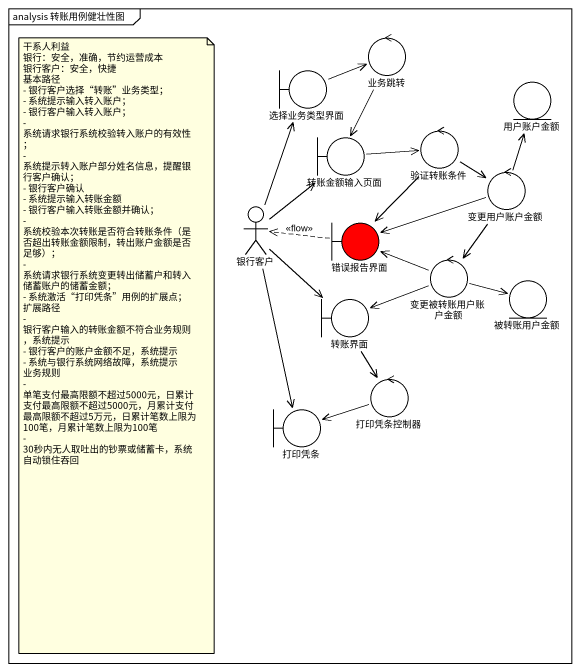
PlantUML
@startuml
mainframe analysis 转账用例健壮性图
control 业务跳转
boundary 选择业务类型界面
entity 用户账户金额
boundary 转账金额输入页面
control 验证转账条件
control 变更用户账户金额
actor 银行客户
boundary 错误报告界面 #FF0000
control 变更被转账用户账户金额
boundary 转账界面
entity 被转账用户金额
control 打印凭条控制器
boundary 打印凭条
业务跳转 --> 转账金额输入页面
选择业务类型界面 -right-> 业务跳转
转账金额输入页面 -right-> 验证转账条件
验证转账条件 --> 变更用户账户金额
验证转账条件 --> 错误报告界面
变更用户账户金额 -up-> 用户账户金额
变更用户账户金额 -left-> 错误报告界面
变更用户账户金额 --> 变更被转账用户账户金额
银行客户 -up-> 选择业务类型界面
银行客户 -up-> 转账金额输入页面
银行客户 --> 转账界面
银行客户 --> 打印凭条
错误报告界面 .left.> 银行客户 : <<flow>>
变更被转账用户账户金额 -left-> 错误报告界面
变更被转账用户账户金额 -left-> 转账界面
变更被转账用户账户金额 -right-> 被转账用户金额
转账界面 --> 打印凭条控制器
打印凭条控制器 -left-> 打印凭条
note as N1
  干系人利益
  银行：安全，准确，节约运营成本
  银行客户：安全，快捷
  基本路径
  - 银行客户选择“转账”业务类型；
  - 系统提示输入转入账户；
  - 银行客户输入转入账户；
  - 系统请求银行系统校验转入账户的有效性；
  - 系统提示转入账户部分姓名信息，提醒银行客户确认；
  - 银行客户确认
  - 系统提示输入转账金额
  - 银行客户输入转账金额并确认；
  - 系统校验本次转账是否符合转账条件（是否超出转账金额限制，转出账户金额是否足够）；
  - 系统请求银行系统变更转出储蓄户和转入储蓄账户的储蓄金额；
  - 系统激活“打印凭条”用例的扩展点；
  扩展路径
  - 银行客户输入的转账金额不符合业务规则，系统提示
  - 银行客户的账户金额不足，系统提示
  - 系统与银行系统网络故障，系统提示
  业务规则
  - 单笔支付最高限额不超过5000元，日累计支付最高限额不超过5000元，月累计支付最高限额不超过5万元，日累计笔数上限为100笔，月累计笔数上限为100笔
  - 30秒内无人取吐出的钞票或储蓄卡，系统自动锁住吞回
end note
@enduml
